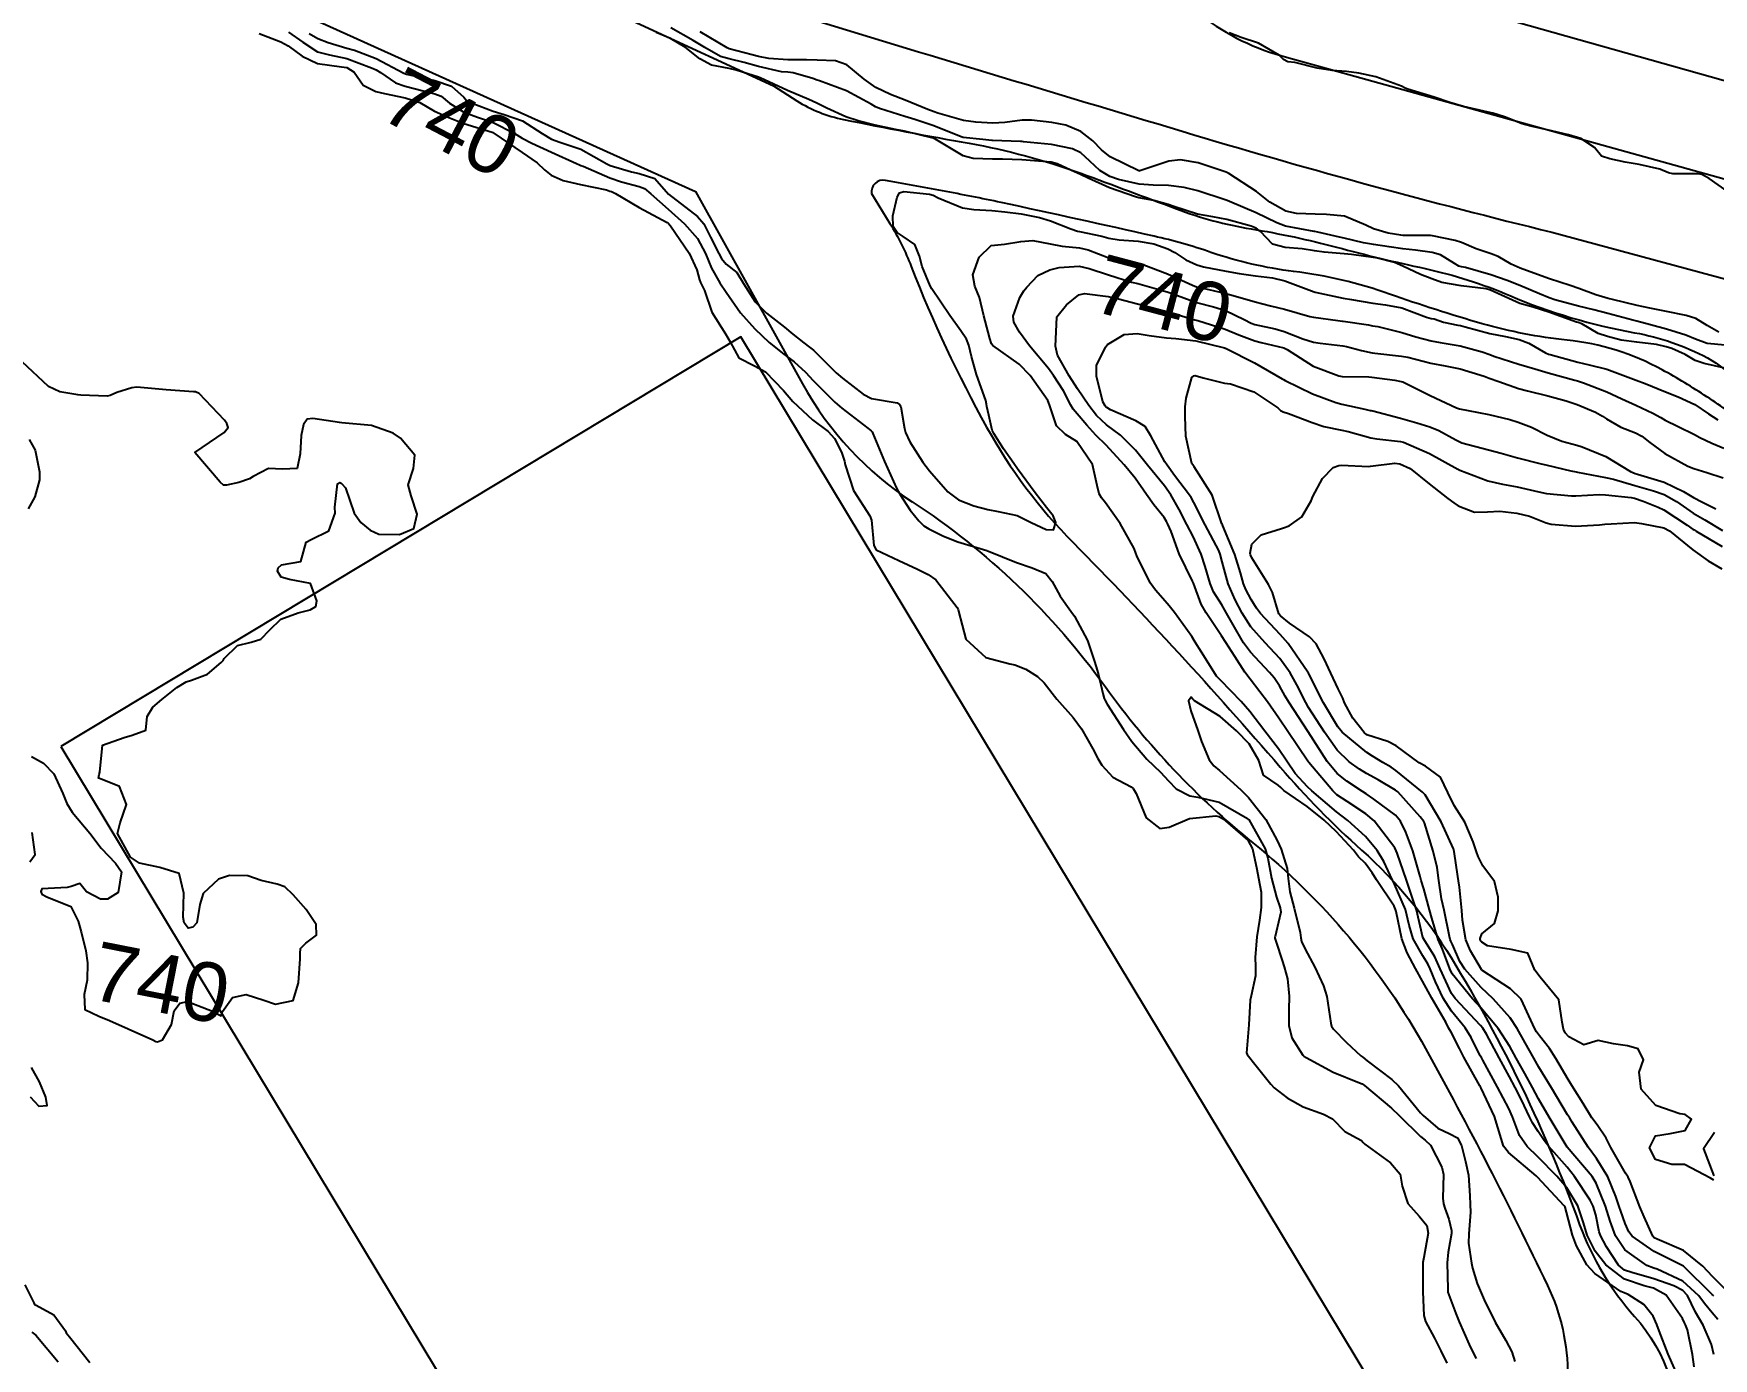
# Model space of a CAD drawing. Header units: metres. Extents: x 318500 to 325275, y 7408834 to 7428799.
# Drawn here: x 321225 to 321339.3, y 7409390.4 to 7409480.5 of the extents above; entities that cross this region are included whole.
import ezdxf
from ezdxf.enums import TextEntityAlignment as Align

# ---------------------------------------------------------------- set-up
doc = ezdxf.new("R2010")
doc.units = ezdxf.units.M
doc.header["$MEASUREMENT"] = 0
for name, color, linetype in [('Cotas', 45, 'Continuous'), ('Curvas de Nivel 1m', 11, 'Continuous'), ('Curvas de Nivel 5m', 15, 'Continuous'), ('Edificações', 30, 'Continuous'), ('Hidrografia', 140, 'Continuous'), ('Vias Primárias', 230, 'Continuous'), ('Áreas Verdes e Lazer', 93, 'Continuous')]:
    doc.layers.add(name, color=color, linetype=linetype)
doc.styles.add('ARIAL', font='arial.ttf')

msp = doc.modelspace()

# ---------------------------------------------------------------- linework, layer by layer
at = {"layer": 'Curvas de Nivel 1m', "flags": 128}
for points, elevation in [([(321242.34, 7409480.65), (321243.31, 7409479.96), (321244.32, 7409479.3), (321245.14, 7409479.11), (321246.31, 7409478.85), (321247.99, 7409478.21), (321248.3, 7409478.07), (321248.61, 7409477.89), (321249.62, 7409477.2), (321250.29, 7409476.97), (321251.5, 7409476.64), (321252.29, 7409476.44), (321252.73, 7409476.28), (321253.29, 7409475.82), (321254.27, 7409475.19), (321255.21, 7409474.85), (321256.26, 7409474.49), (321257.69, 7409473.77), (321258.25, 7409473.44), (321258.89, 7409473.1), (321260.23, 7409472.47), (321261.93, 7409471.7), (321262.13, 7409471.61), (321262.22, 7409471.58), (321262.39, 7409471.53), (321264.21, 7409470.74), (321265, 7409470.46), (321266.2, 7409470.14), (321266.56, 7409470), (321266.99, 7409469.64), (321268.18, 7409468.6), (321269.28, 7409467.61), (321270.16, 7409466.61), (321270.72, 7409465.59), (321271.13, 7409464.58), (321271.68, 7409463.58), (321272.11, 7409462.95), (321273.1, 7409461.55), (321274.07, 7409460.46), (321275.04, 7409459.53), (321276.05, 7409458.73), (321276.75, 7409458.21), (321277.52, 7409457.5), (321278.03, 7409456.93), (321279.51, 7409455.47), (321280, 7409455.05), (321281.75, 7409453.69), (321281.99, 7409453.52), (321282.03, 7409453.48), (321282.06, 7409453.44), (321282.1, 7409453.33), (321282.89, 7409451.43), (321283.72, 7409449.62), (321283.82, 7409449.41), (321283.93, 7409449.21), (321284.64, 7409448.12), (321285.23, 7409447.39), (321285.57, 7409447.05), (321285.9, 7409446.84), (321286.9, 7409446.36), (321287.89, 7409445.96), (321289.85, 7409445.37), (321289.88, 7409445.35), (321289.97, 7409445.33), (321291.87, 7409444.55), (321292.95, 7409444.2), (321293.86, 7409443.8), (321294.29, 7409443.27), (321294.84, 7409442.26), (321295.58, 7409441.25), (321295.82, 7409440.91), (321296.7, 7409439.24), (321297.19, 7409437.82), (321297.37, 7409437.23), (321297.45, 7409436.91), (321297.75, 7409435.64), (321297.84, 7409435.31), (321297.88, 7409435.22), (321298.05, 7409434.91), (321299.16, 7409433.2), (321299.71, 7409432.38), (321300.75, 7409431.18), (321301.68, 7409430.3), (321302.21, 7409429.7), (321302.74, 7409429.15), (321303.66, 7409428.68), (321304.21, 7409428.59), (321305.66, 7409428.24), (321307.59, 7409427.14), (321307.64, 7409427.1), (321307.67, 7409427.06), (321308.79, 7409425.07), (321308.98, 7409424.45), (321309.22, 7409423.07), (321309.57, 7409421.78), (321309.81, 7409421.06), (321309.85, 7409420.76), (321309.54, 7409419.4), (321309.47, 7409419.12), (321309.45, 7409419.06), (321309.46, 7409418.99), (321309.53, 7409418.72), (321309.94, 7409417.48), (321310.09, 7409417.05), (321310.32, 7409416.22), (321310.43, 7409415.05), (321310.4, 7409414.11), (321310.4, 7409413.05), (321310.61, 7409412.21), (321311.36, 7409411.03), (321311.43, 7409410.97), (321311.58, 7409410.88), (321313.41, 7409409.88), (321315.22, 7409409.16), (321315.4, 7409409.08), (321315.54, 7409408.98), (321317.38, 7409407.44), (321317.91, 7409406.94), (321319.36, 7409405.51), (321319.68, 7409405.25), (321320.05, 7409404.92), (321320.81, 7409403.42), (321320.92, 7409402.91), (321320.89, 7409401.31), (321320.92, 7409400.91), (321321.01, 7409400.63), (321321.28, 7409399.87), (321321.48, 7409399.1), (321321.48, 7409398.9), (321321.25, 7409397.63), (321321.17, 7409396.9), (321321.21, 7409395.13), (321321.23, 7409394.92), (321321.23, 7409394.9), (321321.76, 7409393.46), (321321.99, 7409392.89), (321322.68, 7409391.36), (321322.91, 7409390.87), (321323.15, 7409390.4)], 739), ([(321340.06, 7409457.77), (321338.65, 7409458.09), (321338.06, 7409458.3), (321337.37, 7409458.7), (321336.47, 7409459.11), (321336.08, 7409459.24), (321335.41, 7409459.4), (321334.08, 7409459.55), (321333.02, 7409459.69), (321332.08, 7409459.94), (321331.46, 7409460.15), (321330.34, 7409460.8), (321330.09, 7409460.88), (321329.98, 7409460.91), (321328.1, 7409461.6), (321327.02, 7409461.92), (321326.11, 7409462.17), (321324.63, 7409462.87), (321324.12, 7409463.09), (321323.84, 7409463.17), (321322.13, 7409463.38), (321320.82, 7409463.61), (321320.13, 7409463.85), (321319.36, 7409464.16), (321318.15, 7409464.73), (321317.59, 7409464.97), (321316.44, 7409465.26), (321316.15, 7409465.31), (321314.66, 7409465.51), (321314.16, 7409465.56), (321312.8, 7409465.67), (321312.16, 7409465.76), (321311.3, 7409465.91), (321310.16, 7409466), (321309.3, 7409466.21), (321308.48, 7409467.09), (321308.17, 7409467.31), (321307.83, 7409467.45), (321306.18, 7409467.89), (321305.24, 7409468.07), (321304.19, 7409468.26), (321302.58, 7409468.78), (321302.2, 7409468.91), (321301.22, 7409469.18), (321300.2, 7409469.38), (321299.98, 7409469.43), (321298.21, 7409470.04), (321296.75, 7409470.71), (321296.23, 7409470.95), (321295.57, 7409471.26), (321294.64, 7409471.68), (321294.24, 7409471.79), (321293.67, 7409471.85), (321292.24, 7409471.95), (321290.92, 7409472), (321290.24, 7409472.01), (321288.93, 7409472.04), (321288.24, 7409472.23), (321286.32, 7409473.38), (321286.25, 7409473.41), (321286.2, 7409473.43), (321284.26, 7409473.9), (321283.64, 7409474.03), (321282.26, 7409474.32), (321281.11, 7409474.61), (321280.27, 7409474.87), (321278.97, 7409475.48), (321278.28, 7409475.81), (321277.74, 7409476.05), (321276.3, 7409476.68), (321274.43, 7409477.54), (321274.31, 7409477.58), (321272.81, 7409478.06), (321272.32, 7409478.17), (321271.13, 7409478.4), (321270.32, 7409478.82), (321269.32, 7409479.61), (321268.34, 7409480.22), (321267.36, 7409480.62)], 738), ([(321340.08, 7409459.35), (321338.86, 7409459.46), (321338.08, 7409459.76), (321337.41, 7409460.03), (321336.09, 7409460.43), (321335, 7409460.73), (321334.09, 7409460.97), (321333.8, 7409461.04), (321332.1, 7409461.5), (321331.15, 7409461.74), (321330.11, 7409461.99), (321328.5, 7409462.43), (321328.12, 7409462.56), (321327.46, 7409462.83), (321326.13, 7409463.4), (321325.25, 7409463.75), (321324.14, 7409464.13), (321322.42, 7409464.62), (321322.15, 7409464.67), (321321.96, 7409464.72), (321321.67, 7409464.91), (321320.72, 7409465.49), (321320.16, 7409465.66), (321319.02, 7409465.81), (321318.16, 7409465.9), (321317.22, 7409466.03), (321316.16, 7409466.19), (321315.48, 7409466.31), (321314.17, 7409466.63), (321313.85, 7409466.69), (321312.38, 7409467.04), (321312.17, 7409467.09), (321312.12, 7409467.09), (321310.18, 7409467.44), (321309.58, 7409467.67), (321308.19, 7409468.35), (321306.36, 7409469.12), (321306.2, 7409469.19), (321306.08, 7409469.24), (321304.21, 7409469.84), (321303.29, 7409470.07), (321302.22, 7409470.22), (321301.17, 7409470.23), (321300.22, 7409470.31), (321298.82, 7409470.62), (321298.22, 7409470.83), (321297.55, 7409471.23), (321296.86, 7409471.87), (321296.24, 7409472.43), (321295.69, 7409472.71), (321294.25, 7409472.99), (321292.36, 7409473.19), (321292.25, 7409473.2), (321292.15, 7409473.2), (321290.25, 7409473.28), (321290.2, 7409473.28), (321289.59, 7409473.34), (321288.25, 7409473.47), (321288.1, 7409473.52), (321286.26, 7409474.27), (321284.96, 7409474.71), (321284.27, 7409474.91), (321282.55, 7409475.44), (321282.28, 7409475.56), (321281.98, 7409475.75), (321280.3, 7409476.66), (321278.48, 7409477.32), (321278.31, 7409477.38), (321278.01, 7409477.49), (321276.68, 7409477.88), (321276.31, 7409477.91), (321275.89, 7409477.95), (321274.32, 7409478.3), (321273.34, 7409478.58), (321272.32, 7409478.82), (321271.74, 7409478.99), (321270.66, 7409479.59), (321270.33, 7409479.8), (321269.87, 7409480.08), (321268.35, 7409480.94)], 739), ([(321243.74, 7409480.55), (321244.33, 7409480.2), (321245.04, 7409479.93), (321246.32, 7409479.55), (321246.83, 7409479.41), (321248.31, 7409478.84), (321250.18, 7409477.86), (321250.26, 7409477.82), (321250.3, 7409477.8), (321250.37, 7409477.78), (321252.3, 7409477.36), (321253.44, 7409476.97), (321254.28, 7409476.21), (321254.46, 7409475.99), (321254.84, 7409475.8), (321256.27, 7409475.26), (321257.01, 7409475.03), (321258.26, 7409474.6), (321259.6, 7409473.74), (321260.24, 7409473.36), (321260.81, 7409473.15), (321262.23, 7409472.67), (321264.01, 7409471.68), (321264.22, 7409471.58), (321265.68, 7409471.13), (321266.21, 7409471.02), (321267.26, 7409470.68), (321268.2, 7409469.62), (321270.18, 7409468.1), (321270.6, 7409467.59), (321271.05, 7409466.69), (321271.62, 7409465.58), (321271.8, 7409465.24), (321272.13, 7409464.85), (321272.85, 7409464.28), (321273.29, 7409463.55), (321274.1, 7409462.29), (321274.87, 7409461.53), (321276.08, 7409460.56), (321276.66, 7409460.1), (321277.4, 7409459.5), (321277.79, 7409459.22), (321278.06, 7409459), (321279.61, 7409457.47), (321280.03, 7409457.09), (321281.44, 7409456.02), (321282.01, 7409455.72), (321283.76, 7409455.41), (321283.91, 7409455.31), (321284.01, 7409455.14), (321284.26, 7409453.67), (321284.31, 7409453.41), (321284.62, 7409452.76), (321285.51, 7409451.39), (321285.95, 7409450.79), (321287.2, 7409449.37), (321287.92, 7409448.82), (321288.98, 7409448.41), (321289.92, 7409448.16), (321290.63, 7409448.03), (321291.91, 7409447.75), (321292.86, 7409447.29), (321293.9, 7409446.8), (321294.38, 7409446.79), (321294.55, 7409447.27), (321294.37, 7409447.73), (321293.92, 7409448.31), (321293.15, 7409449.29), (321291.95, 7409450.93), (321291.69, 7409451.3), (321290.99, 7409452.3), (321290.32, 7409453.33), (321290.22, 7409453.56), (321290, 7409454.59), (321289.85, 7409455.18), (321289.84, 7409455.33), (321289.78, 7409455.57), (321289.16, 7409457.34), (321288.82, 7409458.58), (321288.63, 7409459.35), (321288.47, 7409459.75), (321288.08, 7409460.33), (321287.33, 7409461.37), (321286.12, 7409463.18), (321286.01, 7409463.38), (321285.45, 7409464.7), (321285.27, 7409465.39), (321284.96, 7409466.2), (321284.16, 7409466.74), (321283.75, 7409467), (321283.49, 7409467.42), (321283.45, 7409468.15), (321283.75, 7409469.42), (321283.91, 7409469.71), (321284.21, 7409469.8), (321285.96, 7409469.62), (321286.2, 7409469.56), (321286.55, 7409469.38), (321288.19, 7409468.69), (321288.96, 7409468.58), (321290.19, 7409468.51), (321291.09, 7409468.41), (321292.18, 7409468.28), (321293.43, 7409468.04), (321294.18, 7409467.81), (321295.58, 7409467.26), (321296.02, 7409467.11), (321296.17, 7409467.07), (321297.69, 7409466.76), (321298.16, 7409466.63), (321298.87, 7409466.51), (321300.16, 7409466.43), (321301.22, 7409466.24), (321302.16, 7409465.9), (321302.65, 7409465.66), (321303.39, 7409465.15), (321304.14, 7409464.8), (321304.6, 7409464.68), (321306.14, 7409464.38), (321307.02, 7409464.23), (321308.13, 7409464.07), (321309.28, 7409463.93), (321310.13, 7409463.73), (321311.95, 7409463.04), (321312.12, 7409462.98), (321312.2, 7409462.96), (321314.11, 7409462.55), (321314.66, 7409462.45), (321316.11, 7409462.2), (321316.99, 7409462.09), (321318.1, 7409461.89), (321319.77, 7409461.26), (321320.09, 7409461.17), (321320.3, 7409461.13), (321320.92, 7409460.92), (321321.9, 7409460.71), (321322.09, 7409460.68), (321322.4, 7409460.59), (321324.08, 7409460.13), (321325.15, 7409459.93), (321326.08, 7409459.73), (321326.73, 7409459.49), (321327.87, 7409458.82), (321328.07, 7409458.73), (321328.19, 7409458.7), (321330.06, 7409458.19), (321330.83, 7409458.01), (321332.05, 7409457.72), (321333.68, 7409457.11), (321334.04, 7409456.96), (321334.65, 7409456.73), (321336.03, 7409456.18), (321336.9, 7409455.84), (321338.02, 7409455.31), (321338.95, 7409454.68), (321339.6, 7409454.26)], 738), ([(321340.22, 7409469.83), (321339.01, 7409470.68), (321338.5, 7409470.96), (321338.23, 7409471.01), (321336.52, 7409471), (321336.23, 7409471.06), (321335.65, 7409471.31), (321334.24, 7409471.64), (321333.28, 7409471.79), (321332.24, 7409472.02), (321331.68, 7409472.21), (321331.21, 7409472.79), (321330.26, 7409473.41), (321329.42, 7409473.66), (321328.27, 7409473.93), (321326.86, 7409474.25), (321326.27, 7409474.4), (321325.07, 7409474.87), (321324.28, 7409475.12), (321323.97, 7409475.2), (321322.29, 7409475.58), (321321.35, 7409475.86), (321320.3, 7409476.22), (321318.5, 7409476.77), (321318.31, 7409476.83), (321318.06, 7409476.96), (321316.32, 7409477.61), (321315.17, 7409477.85), (321314.32, 7409477.97), (321313.34, 7409478.04), (321312.32, 7409478.19), (321310.81, 7409478.57), (321310.33, 7409478.63), (321310.05, 7409478.79), (321309.75, 7409479.07), (321308.34, 7409479.89), (321307.17, 7409480.28), (321306.35, 7409480.6)], 741), ([(321337.99, 7409389.84), (321337.87, 7409390.68), (321337.52, 7409392.35), (321337.39, 7409392.69), (321337.33, 7409392.82), (321337.19, 7409393.12), (321336.07, 7409394.7), (321335.22, 7409395.18), (321334.59, 7409395.35), (321333.23, 7409395.8), (321331.97, 7409396.76), (321331.25, 7409397.69), (321330.69, 7409398.78), (321330.44, 7409399.62), (321330.06, 7409400.78), (321329.31, 7409402.01), (321328.63, 7409402.8), (321327.34, 7409404.11), (321326.61, 7409404.83), (321326.09, 7409405.58), (321325.61, 7409406.85), (321325.38, 7409407.4), (321324.61, 7409408.86), (321323.6, 7409410.7), (321323.5, 7409410.87), (321323.43, 7409411), (321322.8, 7409412.24), (321322.4, 7409412.89), (321321.47, 7409414.04), (321320.9, 7409414.91), (321320.38, 7409416.03), (321320.01, 7409416.92), (321319.85, 7409417.26), (321319.52, 7409417.79), (321318.87, 7409418.94), (321318.6, 7409419.88), (321318.33, 7409420.94), (321317.59, 7409422.66), (321317.45, 7409422.95), (321316.86, 7409424.22), (321316.42, 7409424.97), (321315.62, 7409425.92), (321314.42, 7409427), (321313.65, 7409427.6), (321311.96, 7409429.03), (321311.67, 7409429.29), (321310.84, 7409430.2), (321310.26, 7409431.05), (321309.7, 7409431.88), (321308.78, 7409433.07), (321307.74, 7409434.41), (321307.17, 7409435.1), (321305.76, 7409436.55), (321305.49, 7409436.83), (321305.29, 7409437.12), (321304.47, 7409438.45), (321304.04, 7409439.14), (321303.81, 7409439.52), (321302.62, 7409441.16), (321302.27, 7409441.6), (321301.84, 7409442.1), (321301.33, 7409442.67), (321300.96, 7409443.18), (321300.07, 7409445.01), (321300, 7409445.2), (321299.88, 7409445.52), (321298.93, 7409447.21), (321297.92, 7409448.61), (321297.66, 7409448.95), (321297.5, 7409449.23), (321297.37, 7409449.8), (321297.05, 7409451.23), (321295.98, 7409452.78), (321295.2, 7409453.26), (321294.59, 7409453.86), (321294.12, 7409455.28), (321294.01, 7409455.59), (321292.81, 7409457.29), (321292.05, 7409458.05), (321290.26, 7409459.33), (321290.17, 7409459.43), (321290.07, 7409459.79), (321289.75, 7409460.99), (321289.66, 7409461.34), (321289.35, 7409462.58), (321289.03, 7409463.35), (321288.91, 7409464.13), (321289.33, 7409465.34), (321290.16, 7409466.13), (321291.05, 7409466.21), (321292.16, 7409466.39), (321292.99, 7409466.46), (321294.16, 7409466.25), (321294.97, 7409466.08), (321296.16, 7409465.97), (321296.76, 7409465.84), (321298.15, 7409465.29), (321298.41, 7409465.22), (321300.15, 7409464.91), (321300.54, 7409464.8), (321302.14, 7409464.19), (321303.85, 7409463.42), (321304.12, 7409463.32), (321304.97, 7409463.13), (321306.12, 7409462.87), (321306.45, 7409462.78), (321308.11, 7409462.29), (321309.16, 7409462.02), (321310.1, 7409461.79), (321311.84, 7409461.29), (321312.09, 7409461.24), (321313.74, 7409461.02), (321314.06, 7409460.98), (321314.09, 7409460.98), (321315.82, 7409460.72), (321316.09, 7409460.67), (321316.45, 7409460.61), (321318.08, 7409460.21), (321319.04, 7409459.91), (321320.08, 7409459.63), (321320.69, 7409459.53), (321322.07, 7409459.3), (321323.55, 7409458.89), (321324.07, 7409458.7), (321324.34, 7409458.6), (321326.06, 7409458.06), (321327.15, 7409457.74), (321328.05, 7409457.47), (321329.87, 7409456.97), (321330.04, 7409456.92), (321330.44, 7409456.79), (321332.03, 7409456.17), (321333.07, 7409455.7), (321334.02, 7409455.26), (321335.16, 7409454.72), (321335.71, 7409454.42), (321336.01, 7409454.24), (321336.89, 7409453.81), (321338, 7409453.26), (321338.37, 7409453.06), (321339.18, 7409452.67), (321339.99, 7409452.33)], 739), ([(321339.59, 7409393.05), (321339.2, 7409393.5), (321338.68, 7409394.14), (321338.3, 7409394.67), (321337.22, 7409395.65), (321335.46, 7409396.48), (321335.24, 7409396.55), (321334.77, 7409396.72), (321333.26, 7409397.79), (321332.62, 7409398.75), (321332.26, 7409399.74), (321331.95, 7409400.76), (321331.31, 7409402.32), (321331.03, 7409402.77), (321329.35, 7409404.78), (321328.6, 7409406.03), (321328.12, 7409406.81), (321327.39, 7409408.06), (321326.98, 7409408.83), (321326.46, 7409409.79), (321325.88, 7409410.84), (321325.72, 7409411.13), (321325.44, 7409411.63), (321324.65, 7409412.86), (321323.47, 7409414.26), (321322.91, 7409414.88), (321321.51, 7409416.58), (321321.35, 7409416.9), (321320.85, 7409418.24), (321320.57, 7409418.91), (321320.13, 7409420.35), (321319.98, 7409420.92), (321319.58, 7409422.36), (321319.41, 7409422.93), (321319.33, 7409423.19), (321318.84, 7409424.94), (321318.36, 7409426.21), (321317.99, 7409426.95), (321317.65, 7409427.36), (321316.18, 7409428.45), (321315.67, 7409428.82), (321315.42, 7409428.98), (321314.35, 7409429.67), (321313.68, 7409430.2), (321313, 7409431.02), (321311.72, 7409433.03), (321310.4, 7409435.05), (321310.16, 7409435.46), (321309.76, 7409436.17), (321309.4, 7409436.7), (321309.09, 7409437.07), (321307.79, 7409438.46), (321307.32, 7409439.09), (321306.61, 7409440.31), (321306.16, 7409441.11), (321306.05, 7409441.32), (321305.84, 7409441.68), (321305.28, 7409442.56), (321305.04, 7409443.13), (321304.71, 7409444.28), (321304.44, 7409445.13), (321303.9, 7409446.32), (321303.47, 7409447.15), (321302.93, 7409448.17), (321302.38, 7409449.16), (321301.94, 7409449.77), (321300.78, 7409451.19), (321299.98, 7409452.2), (321298.94, 7409453.21), (321298, 7409453.92), (321297.32, 7409454.55), (321296.8, 7409455.24), (321296.03, 7409456.37), (321295.45, 7409457.26), (321294.67, 7409458.66), (321294.52, 7409459.27), (321294.55, 7409459.75), (321294.62, 7409461.27), (321295.27, 7409462.09), (321296.11, 7409462.78), (321296.49, 7409462.87), (321298.11, 7409462.66), (321298.82, 7409462.5), (321300.1, 7409462.16), (321301.49, 7409461.79), (321302.1, 7409461.63), (321303.71, 7409461.15), (321304.01, 7409461.06), (321304.09, 7409461.04), (321304.21, 7409461.02), (321306.08, 7409460.44), (321307.01, 7409460.04), (321308.08, 7409459.64), (321308.52, 7409459.53), (321310.07, 7409459.16), (321310.29, 7409459.06), (321312.05, 7409457.91), (321313.8, 7409457.25), (321314.04, 7409457.22), (321315.85, 7409457.18), (321316.04, 7409457.16), (321317.61, 7409456.96), (321318.04, 7409456.88), (321318.16, 7409456.84), (321320.02, 7409455.93), (321321.82, 7409455.09), (321322.01, 7409455.02), (321322.61, 7409454.89), (321324.01, 7409454.63), (321325.43, 7409454.28), (321326, 7409454.1), (321326.92, 7409453.76), (321327.99, 7409453.23), (321328.98, 7409452.81), (321329.99, 7409452.53), (321330.35, 7409452.43), (321331.97, 7409451.76), (321333.66, 7409450.74), (321333.96, 7409450.61), (321334.13, 7409450.57), (321335.95, 7409450.03), (321337.25, 7409449.39), (321337.93, 7409448.99), (321338.51, 7409448.68), (321339.46, 7409448.2)], 741), ([(321339.31, 7409394.66), (321339.21, 7409394.76), (321337.25, 7409396.69), (321337.22, 7409396.71), (321335.25, 7409397.68), (321333.77, 7409398.73), (321333.54, 7409399.01), (321333.28, 7409399.58), (321332.98, 7409400.43), (321332.87, 7409400.75), (321332.64, 7409401.41), (321332.11, 7409402.76), (321331.34, 7409404), (321330.77, 7409404.78), (321329.68, 7409406.48), (321329.49, 7409406.79), (321329.37, 7409406.98), (321328.28, 7409408.81), (321327.42, 7409410.22), (321327.07, 7409410.83), (321326.48, 7409411.88), (321325.94, 7409412.84), (321325.46, 7409413.58), (321324.31, 7409414.86), (321323.49, 7409415.65), (321322.38, 7409416.89), (321322.04, 7409417.42), (321321.53, 7409418.56), (321321.43, 7409418.8), (321321.39, 7409418.9), (321321.33, 7409419.1), (321320.96, 7409420.91), (321320.8, 7409421.68), (321320.61, 7409422.91), (321320.49, 7409423.81), (321320.23, 7409424.92), (321319.64, 7409426.84), (321319.59, 7409426.93), (321319.33, 7409427.25), (321317.82, 7409428.95), (321317.67, 7409429.07), (321316.47, 7409429.76), (321315.68, 7409430.2), (321315.2, 7409430.5), (321314.5, 7409431), (321313.7, 7409431.78), (321312.82, 7409433.02), (321311.74, 7409434.69), (321311.55, 7409435.03), (321310.95, 7409436.23), (321310.49, 7409437.05), (321309.78, 7409438.02), (321308.8, 7409439.08), (321307.82, 7409440.18), (321307.22, 7409441.1), (321306.75, 7409442.01), (321306.28, 7409443.11), (321305.87, 7409444.61), (321305.74, 7409445.12), (321305.64, 7409445.37), (321304.71, 7409447.13), (321303.93, 7409448.64), (321303.76, 7409448.97), (321303.64, 7409449.14), (321302.63, 7409450.48), (321302.12, 7409451.17), (321301.96, 7409451.4), (321301.01, 7409453.18), (321300.62, 7409453.81), (321300, 7409454.2), (321298.27, 7409454.95), (321298.01, 7409455.11), (321297.95, 7409455.16), (321297.9, 7409455.22), (321297.74, 7409455.5), (321297.32, 7409457.23), (321297.32, 7409457.97), (321297.92, 7409459.22), (321298.07, 7409459.38), (321299.21, 7409460.08), (321300.08, 7409460.13), (321300.89, 7409460), (321302.08, 7409459.85), (321302.71, 7409459.79), (321304.07, 7409459.63), (321306.03, 7409459.16), (321306.07, 7409459.15), (321306.09, 7409459.14), (321306.14, 7409459.12), (321308.06, 7409458.14), (321309.95, 7409457.06), (321310.04, 7409457), (321310.15, 7409456.95), (321312.02, 7409456.03), (321313.6, 7409455.44), (321314.01, 7409455.33), (321315.57, 7409454.99), (321315.94, 7409454.91), (321316.01, 7409454.89), (321316.12, 7409454.87), (321318, 7409454.37), (321319.12, 7409454.06), (321320, 7409453.78), (321320.61, 7409453.54), (321321.76, 7409452.9), (321321.99, 7409452.78), (321322.18, 7409452.7), (321323.98, 7409452.23), (321324.85, 7409451.99), (321325.97, 7409451.67), (321327.49, 7409451.3), (321327.97, 7409451.19), (321329.58, 7409450.8), (321329.96, 7409450.72), (321330.04, 7409450.7), (321331.95, 7409450.35), (321332.49, 7409450.22), (321333.95, 7409449.79), (321335.22, 7409449.44), (321335.94, 7409449.19), (321336.77, 7409448.7), (321337.92, 7409447.92), (321338.7, 7409447.46), (321339.91, 7409446.73)], 742), ([(321340.56, 7409394.64), (321339.23, 7409395.98), (321338.56, 7409396.67), (321337.26, 7409397.74), (321335.46, 7409398.51), (321335.27, 7409398.6), (321335.16, 7409398.71), (321334.59, 7409400.03), (321334.29, 7409400.72), (321333.62, 7409402.43), (321333.49, 7409402.74), (321333.32, 7409403.01), (321332.32, 7409404.76), (321331.99, 7409405.39), (321331.37, 7409406.29), (321331.02, 7409406.77), (321330.43, 7409407.74), (321329.78, 7409408.79), (321329.41, 7409409.39), (321328.58, 7409410.8), (321328.13, 7409411.5), (321327.45, 7409412.35), (321327.26, 7409412.63), (321327.15, 7409412.82), (321326.86, 7409413.42), (321326.21, 7409414.84), (321325.49, 7409415.56), (321323.54, 7409416.83), (321323.51, 7409416.86), (321322.77, 7409418.13), (321322.45, 7409418.89), (321322.21, 7409420.23), (321322.17, 7409420.89), (321322.02, 7409422.46), (321321.95, 7409422.89), (321321.9, 7409423.2), (321321.66, 7409424.9), (321321.61, 7409425.07), (321320.76, 7409426.91), (321319.67, 7409428.74), (321319.49, 7409428.93), (321317.68, 7409430.41), (321317.36, 7409430.63), (321316.8, 7409430.96), (321316.09, 7409431.37), (321315.7, 7409431.63), (321314.03, 7409433.01), (321313.73, 7409433.37), (321312.76, 7409435.02), (321311.77, 7409436.98), (321311.75, 7409437.02), (321311.74, 7409437.03), (321311.7, 7409437.1), (321310.36, 7409439.05), (321309.81, 7409439.66), (321308.48, 7409441.08), (321308.21, 7409441.46), (321307.84, 7409442.05), (321307.48, 7409442.72), (321307.32, 7409443.1), (321307.12, 7409443.85), (321306.72, 7409445.11), (321305.91, 7409447.05), (321305.88, 7409447.12), (321305.85, 7409447.18), (321305.19, 7409449.13), (321303.96, 7409451.07), (321303.91, 7409451.14), (321303.81, 7409451.29), (321303.39, 7409453.15), (321303.35, 7409454.5), (321303.36, 7409455.15), (321303.42, 7409455.75), (321303.81, 7409457.14), (321303.93, 7409457.25), (321304.04, 7409457.27), (321304.57, 7409457.13), (321306.03, 7409456.77), (321306.44, 7409456.71), (321308.03, 7409456.17), (321309.66, 7409455.07), (321309.84, 7409454.89), (321310.01, 7409454.8), (321310.38, 7409454.69), (321312, 7409454.08), (321312.79, 7409453.82), (321314, 7409453.56), (321314.45, 7409453.46), (321315.99, 7409453.05), (321316.39, 7409452.98), (321317.99, 7409452.79), (321318.2, 7409452.74), (321319.98, 7409451.98), (321321.9, 7409450.9), (321321.96, 7409450.86), (321322.03, 7409450.83), (321323.95, 7409450.11), (321324.93, 7409449.88), (321325.94, 7409449.7), (321327.41, 7409449.36), (321327.94, 7409449.26), (321329.64, 7409449.09), (321329.93, 7409449.09), (321331.52, 7409449.19), (321331.94, 7409449.17), (321333.7, 7409448.98), (321333.93, 7409448.93), (321334.51, 7409448.73), (321335.53, 7409448.32), (321335.92, 7409448.13), (321337.51, 7409447.1), (321337.91, 7409446.81), (321337.99, 7409446.77), (321338.12, 7409446.69), (321339.89, 7409445.64)], 743), ([(321339.32, 7409402.52), (321339.1, 7409402.66), (321337.33, 7409403.6), (321336.45, 7409403.59), (321335.34, 7409403.93), (321334.95, 7409404.72), (321335.36, 7409405.55), (321336.35, 7409405.71), (321337.36, 7409405.92), (321337.8, 7409406.68), (321337.37, 7409406.99), (321337.01, 7409407.05), (321335.38, 7409407.62), (321334.37, 7409408.73), (321334.25, 7409409.89), (321334.53, 7409410.72), (321334.18, 7409411.47), (321333.44, 7409411.66), (321332.49, 7409411.81), (321331.44, 7409412.03), (321330.48, 7409411.74), (321329.45, 7409412.29), (321329.21, 7409412.56), (321329.08, 7409412.8), (321328.99, 7409413.27), (321328.78, 7409414.8), (321327.5, 7409416.35), (321327.13, 7409416.83), (321326.66, 7409417.97), (321325.52, 7409418.23), (321323.92, 7409418.47), (321323.53, 7409418.72), (321323.46, 7409418.8), (321323.43, 7409418.87), (321323.42, 7409418.98), (321323.54, 7409419.3), (321324.4, 7409420), (321324.64, 7409420.86), (321324.64, 7409421.79), (321324.4, 7409422.86), (321323.6, 7409423.91), (321323.29, 7409424.56), (321323.18, 7409424.88), (321322.94, 7409425.56), (321322.37, 7409426.89), (321321.66, 7409428.03), (321321.23, 7409428.91), (321320.72, 7409429.96), (321319.69, 7409430.69), (321319.27, 7409430.93), (321317.71, 7409432.08), (321317.14, 7409432.38), (321315.72, 7409432.84), (321315.52, 7409432.98), (321314.76, 7409433.97), (321314.19, 7409435), (321314.07, 7409435.32), (321313.76, 7409435.96), (321313.27, 7409437.02), (321312.8, 7409438.01), (321312.26, 7409439.03), (321311.81, 7409439.51), (321310.44, 7409440.43), (321309.83, 7409440.92), (321309.73, 7409441.06), (321309.28, 7409442.51), (321309.01, 7409443.07), (321307.88, 7409444.88), (321307.79, 7409445.09), (321307.77, 7409445.2), (321307.89, 7409445.81), (321308.53, 7409446.45), (321309.91, 7409446.87), (321310.05, 7409446.91), (321310.42, 7409447.05), (321311.29, 7409447.67), (321311.93, 7409448.75), (321312.04, 7409449.04), (321312.69, 7409450.28), (321313.42, 7409451.02), (321313.81, 7409451.16), (321313.96, 7409451.17), (321315.84, 7409451.1), (321315.96, 7409451.11), (321317.61, 7409451.32), (321317.96, 7409451.28), (321318.66, 7409450.95), (321319.94, 7409449.91), (321321.22, 7409448.91), (321321.64, 7409448.62), (321321.93, 7409448.42), (321323.03, 7409447.99), (321323.92, 7409448.01), (321324.75, 7409448.04), (321325.92, 7409447.92), (321326.78, 7409447.7), (321327.91, 7409447.25), (321328.25, 7409447.16), (321329.91, 7409447.04), (321331.55, 7409447.13), (321331.91, 7409447.16), (321332.34, 7409447.19), (321333.92, 7409447.27), (321334.4, 7409447.22), (321335.91, 7409446.91), (321336.3, 7409446.71), (321337.89, 7409445.41), (321338.93, 7409444.67), (321339.87, 7409444.13)], 744), ([(321337.08, 7409388.74), (321336.21, 7409390.7), (321335.61, 7409392.28), (321335.45, 7409392.71), (321335.2, 7409393.27), (321334.55, 7409394.06), (321333.48, 7409394.74), (321333.21, 7409394.86), (321332.99, 7409394.96), (321331.23, 7409396.19), (321330.68, 7409396.78), (321329.98, 7409398.06), (321329.7, 7409398.79), (321329.29, 7409400.36), (321329.2, 7409400.7), (321329.14, 7409400.79), (321327.32, 7409402.73), (321327.22, 7409402.82), (321325.34, 7409404.41), (321325, 7409404.85), (321324.85, 7409405.36), (321324.4, 7409406.86), (321323.48, 7409408.79), (321323.44, 7409408.87), (321323.4, 7409408.94), (321322.32, 7409410.89), (321322.02, 7409411.48), (321321.45, 7409412.6), (321321.33, 7409412.78), (321321.27, 7409412.9), (321321.09, 7409413.27), (321320.13, 7409414.92), (321319.5, 7409416.06), (321319.01, 7409416.94), (321318.46, 7409418), (321318.09, 7409418.94), (321317.71, 7409420.8), (321317.67, 7409420.95), (321317.56, 7409421.17), (321316.36, 7409422.97), (321316.08, 7409423.45), (321315.6, 7409424.1), (321315.15, 7409424.53), (321314.8, 7409424.99), (321313.63, 7409426.25), (321312.8, 7409427.02), (321311.65, 7409427.95), (321310.06, 7409429.05), (321309.86, 7409429.24), (321309.67, 7409429.41), (321308.68, 7409430.08), (321308.36, 7409431.08), (321307.71, 7409432.23), (321306.84, 7409433.1), (321305.73, 7409434.09), (321303.99, 7409435.14), (321303.87, 7409435.26), (321303.75, 7409435.39), (321303.58, 7409435.14), (321303.74, 7409434.46), (321304.2, 7409433.13), (321304.47, 7409432.37), (321304.98, 7409431.12), (321305.3, 7409430.73), (321305.68, 7409430.41), (321307.14, 7409429.1), (321307.66, 7409428.57), (321308.83, 7409427.07), (321309.62, 7409425.65), (321309.89, 7409425.06), (321310.28, 7409423.73), (321310.35, 7409423.05), (321310.47, 7409422.16), (321310.76, 7409421.04), (321311.18, 7409419.39), (321311.22, 7409419.03), (321311.27, 7409418.78), (321311.52, 7409418.25), (321312.17, 7409417.02), (321312.75, 7409415.76), (321312.98, 7409415.02), (321313.26, 7409413.21), (321313.31, 7409413.01), (321313.45, 7409412.8), (321314.33, 7409411.89), (321315.31, 7409410.98), (321315.43, 7409410.89), (321315.74, 7409410.66), (321317.41, 7409409.38), (321317.86, 7409408.95), (321319.37, 7409407.12), (321319.54, 7409406.93), (321320.53, 7409406.08), (321321.36, 7409405.68), (321321.88, 7409405.42), (321322.15, 7409404.89), (321322.43, 7409403.79), (321322.62, 7409402.88), (321322.72, 7409401.46), (321322.75, 7409400.88), (321322.77, 7409400.36), (321322.65, 7409398.88), (321322.62, 7409398.24), (321322.83, 7409396.88), (321322.9, 7409396.54), (321323.22, 7409395.51), (321323.48, 7409394.87), (321323.69, 7409394.38), (321324.45, 7409392.86), (321325.17, 7409391.62), (321325.58, 7409390.84), (321325.79, 7409390.2)], 738), ([(321339.36, 7409405.77), (321338.61, 7409404.67), (321339.32, 7409402.83)], 744), ([(321224.4, 7409395.4), (321225.01, 7409394.18), (321225.07, 7409394.08), (321225.18, 7409394.02), (321226.38, 7409393.37), (321227.16, 7409392.27), (321227.22, 7409392.15), (321227.43, 7409391.87), (321228.82, 7409390.13)], 741), ([(321224.88, 7409392.18), (321225.16, 7409391.99), (321226.67, 7409390.16)], 742)]:
    msp.add_lwpolyline(points, dxfattribs=dict(at, elevation=elevation))
at = {"layer": 'Curvas de Nivel 5m', "elevation": 740, "flags": 128}
for points in [[(321339.65, 7409460.23), (321338.87, 7409460.68), (321338.1, 7409461.16), (321337.44, 7409461.36), (321336.1, 7409461.63), (321334.97, 7409461.87), (321334.11, 7409462.05), (321332.43, 7409462.45), (321332.12, 7409462.53), (321331.28, 7409462.78), (321330.13, 7409463.19), (321329.54, 7409463.4), (321328.14, 7409463.86), (321326.57, 7409464.42), (321326.15, 7409464.58), (321325.53, 7409464.86), (321324.65, 7409465.37), (321324.16, 7409465.57), (321323.15, 7409465.9), (321322.16, 7409466.32), (321321.73, 7409466.47), (321320.17, 7409466.79), (321320.04, 7409466.8), (321318.17, 7409466.81), (321318.03, 7409466.82), (321317.16, 7409466.97), (321316.17, 7409467.26), (321315.64, 7409467.52), (321314.19, 7409468.13), (321312.97, 7409468.24), (321312.19, 7409468.26), (321310.93, 7409468.31), (321310.19, 7409468.47), (321309.11, 7409469.08), (321308.21, 7409469.79), (321306.32, 7409471.02), (321306.23, 7409471.07), (321306.13, 7409471.12), (321304.24, 7409471.76), (321303.04, 7409471.96), (321302.24, 7409471.87), (321300.27, 7409471.2), (321300.24, 7409471.19), (321300.2, 7409471.2), (321298.24, 7409472.15), (321297.65, 7409472.63), (321297.07, 7409473.24), (321296.26, 7409473.89), (321295.22, 7409474.31), (321294.27, 7409474.49), (321292.9, 7409474.66), (321292.27, 7409474.65), (321291.09, 7409474.5), (321290.27, 7409474.46), (321289.11, 7409474.51), (321288.27, 7409474.63), (321286.52, 7409475.13), (321286.28, 7409475.22), (321285.83, 7409475.39), (321284.29, 7409476.02), (321283.31, 7409476.41), (321282.3, 7409476.88), (321281.52, 7409477.45), (321280.32, 7409478.43), (321279.55, 7409478.69), (321278.32, 7409478.74), (321277.59, 7409478.77), (321276.32, 7409478.77), (321275.02, 7409478.84), (321274.32, 7409478.98), (321273.88, 7409479.1), (321272.33, 7409479.5), (321272.28, 7409479.52), (321272.18, 7409479.57), (321270.35, 7409480.66)], [(321240.34, 7409480.55), (321241.81, 7409479.98), (321242.33, 7409479.72), (321243.26, 7409479.01), (321244.31, 7409478.5), (321245.94, 7409478.29), (321246.3, 7409478.23), (321246.8, 7409477.91), (321247.43, 7409477.04), (321248.29, 7409476.61), (321248.87, 7409476.47), (321250.28, 7409476.18), (321251.27, 7409475.85), (321252.27, 7409475.27), (321253.26, 7409474.83), (321254.26, 7409474.43), (321256.2, 7409473.83), (321256.25, 7409473.81), (321256.31, 7409473.78), (321258.23, 7409472.45), (321259.25, 7409471.74), (321259.76, 7409471.28), (321260.21, 7409470.92), (321261.03, 7409470.54), (321262.21, 7409470.28), (321263.98, 7409469.91), (321264.2, 7409469.83), (321264.31, 7409469.79), (321264.59, 7409469.67), (321266.19, 7409468.71), (321268.11, 7409467.68), (321268.17, 7409467.64), (321268.19, 7409467.62), (321268.33, 7409467.46), (321269.6, 7409465.61), (321270.13, 7409464.46), (321270.31, 7409463.78), (321270.37, 7409463.6), (321270.64, 7409463.06), (321271.14, 7409461.58), (321272.07, 7409460.12), (321272.39, 7409459.57), (321272.98, 7409458.49), (321274.04, 7409457.93), (321274.8, 7409457.53), (321276.02, 7409456.25), (321276.65, 7409455.51), (321277.99, 7409454.27), (321279.05, 7409453.47), (321279.5, 7409453), (321279.97, 7409452.07), (321280.16, 7409451.46), (321280.21, 7409451.2), (321280.79, 7409449.45), (321281.9, 7409447.73), (321282.01, 7409447.44), (321282.17, 7409445.72), (321282.33, 7409445.43), (321283.87, 7409444.7), (321285.14, 7409444.11), (321285.86, 7409443.74), (321286.38, 7409443.37), (321287.83, 7409441.49), (321287.88, 7409441.41), (321287.91, 7409441.36), (321287.93, 7409441.25), (321288.42, 7409439.35), (321289.78, 7409438.1), (321291.42, 7409437.66), (321291.77, 7409437.6), (321292.5, 7409437.29), (321293.3, 7409436.81), (321293.76, 7409436.36), (321294.61, 7409435.26), (321295.73, 7409434), (321296.3, 7409433.24), (321297.06, 7409431.87), (321297.41, 7409431.22), (321297.68, 7409430.77), (321298.43, 7409429.96), (321299.67, 7409429.29), (321299.8, 7409429.19), (321300.02, 7409428.83), (321300.69, 7409427.18), (321301.63, 7409426.45), (321302.25, 7409426.54), (321303.64, 7409427.14), (321305.43, 7409427.32), (321305.64, 7409427.28), (321305.93, 7409427.11), (321307.62, 7409425.66), (321307.94, 7409425.08), (321308.22, 7409423.7), (321308.33, 7409423.08), (321308.52, 7409422.13), (321308.53, 7409421.08), (321308.4, 7409420.22), (321308.23, 7409419.08), (321308.11, 7409417.67), (321308.14, 7409417.08), (321308.14, 7409416.44), (321307.83, 7409415.08), (321307.78, 7409414.78), (321307.67, 7409413.09), (321307.53, 7409411.19), (321307.56, 7409411.09), (321308.19, 7409410.31), (321309.17, 7409409.06), (321309.4, 7409408.82), (321310.29, 7409408.14), (321311.38, 7409407.53), (321312.76, 7409407.02), (321313.37, 7409406.7), (321314.21, 7409405.85), (321315.35, 7409405.22), (321315.46, 7409405.09), (321315.58, 7409404.98), (321317.33, 7409403.71), (321317.97, 7409402.94), (321318.12, 7409402.13), (321318.51, 7409400.94), (321319.28, 7409400.08), (321319.79, 7409399.44), (321319.89, 7409398.92), (321319.58, 7409397.26), (321319.52, 7409396.93), (321319.51, 7409396.65), (321319.51, 7409394.93), (321319.59, 7409393.32), (321319.7, 7409392.92), (321320.32, 7409391.77), (321320.75, 7409390.91), (321321.15, 7409390.07)], [(321339.33, 7409390.66), (321339.17, 7409391.34), (321338.59, 7409392.67), (321338.08, 7409393.55), (321337.52, 7409394.69), (321337.21, 7409395.02), (321336.59, 7409395.33), (321335.23, 7409395.82), (321333.73, 7409396.24), (321333.24, 7409396.41), (321332.83, 7409396.75), (321332.02, 7409398), (321331.6, 7409398.77), (321331.52, 7409399.01), (321331.28, 7409400.18), (321331.1, 7409400.77), (321330.91, 7409401.16), (321329.83, 7409402.78), (321329.33, 7409403.41), (321328.1, 7409404.81), (321327.78, 7409405.24), (321327.36, 7409405.84), (321326.97, 7409406.43), (321326.78, 7409406.83), (321326.24, 7409407.99), (321325.8, 7409408.84), (321325.41, 7409409.57), (321324.71, 7409410.86), (321323.85, 7409412.46), (321323.61, 7409412.87), (321323.45, 7409413.06), (321321.72, 7409414.9), (321321.48, 7409415.23), (321320.71, 7409416.91), (321320.33, 7409417.73), (321319.58, 7409418.93), (321319.53, 7409419.05), (321319.08, 7409420.93), (321318.85, 7409421.66), (321318.4, 7409422.94), (321317.77, 7409424.79), (321317.71, 7409424.95), (321317.61, 7409425.14), (321316.2, 7409426.97), (321315.65, 7409427.45), (321314.37, 7409428.29), (321313.67, 7409428.76), (321313.4, 7409429.01), (321311.76, 7409430.96), (321311.7, 7409431.03), (321311.69, 7409431.05), (321310.34, 7409433.05), (321309.73, 7409433.96), (321308.94, 7409435.07), (321308.43, 7409435.76), (321307.77, 7409436.61), (321307.42, 7409437.09), (321306.73, 7409438.16), (321306.11, 7409439.11), (321305.81, 7409439.57), (321304.77, 7409441.13), (321304.43, 7409441.73), (321303.91, 7409443.14), (321303.85, 7409443.28), (321302.94, 7409445.15), (321302.4, 7409446.67), (321302.18, 7409447.17), (321302.09, 7409447.34), (321301.91, 7409447.61), (321301.21, 7409448.47), (321300.72, 7409449.19), (321299.95, 7409450.3), (321299.21, 7409451.21), (321297.98, 7409452.53), (321297.28, 7409453.23), (321296.67, 7409453.91), (321296, 7409454.67), (321295.73, 7409454.98), (321295.57, 7409455.26), (321295.06, 7409456.23), (321294.4, 7409457.27), (321294.05, 7409457.75), (321292.75, 7409459.29), (321292.08, 7409460.22), (321291.69, 7409460.91), (321291.64, 7409461.31), (321292.11, 7409462.59), (321292.38, 7409463.04), (321292.57, 7409463.3), (321293.33, 7409464.09), (321294.14, 7409464.47), (321294.78, 7409464.63), (321296.14, 7409464.71), (321296.81, 7409464.57), (321298.13, 7409464.12), (321299.69, 7409463.64), (321300.12, 7409463.53), (321301.4, 7409463.18), (321302.12, 7409462.98), (321302.4, 7409462.88), (321304.11, 7409462.25), (321305.28, 7409461.95), (321306.1, 7409461.71), (321307.36, 7409461.1), (321307.83, 7409460.84), (321308.09, 7409460.75), (321309.47, 7409460.46), (321310.08, 7409460.28), (321311.35, 7409459.77), (321312.08, 7409459.55), (321312.53, 7409459.49), (321314.07, 7409459.29), (321314.32, 7409459.25), (321315.35, 7409458.99), (321316.07, 7409458.82), (321316.25, 7409458.79), (321318.06, 7409458.6), (321318.5, 7409458.52), (321320.06, 7409458.11), (321321.04, 7409457.93), (321322.05, 7409457.74), (321323.69, 7409457.23), (321324.04, 7409457.11), (321324.7, 7409456.87), (321326.03, 7409456.4), (321326.64, 7409456.23), (321328.03, 7409455.9), (321329.28, 7409455.55), (321330.02, 7409455.31), (321331.26, 7409454.78), (321331.75, 7409454.51), (321332.01, 7409454.33), (321333, 7409453.76), (321334, 7409453.37), (321334.42, 7409453.16), (321334.97, 7409452.73), (321335.98, 7409451.98), (321337.55, 7409451.11), (321337.96, 7409450.95), (321338.84, 7409450.68), (321339.95, 7409450.32)], [(321224.85, 7409431.36), (321225.67, 7409430.91), (321226.37, 7409430.17), (321226.98, 7409428.84), (321227.27, 7409428.16), (321227.63, 7409427.56), (321228.83, 7409426.14), (321229.6, 7409425.13), (321230.58, 7409424.11), (321230.99, 7409423.52), (321230.76, 7409422.11), (321230.02, 7409421.66), (321229.55, 7409421.66), (321228.59, 7409422.14), (321228.14, 7409422.72), (321227.56, 7409422.52), (321227.28, 7409422.45), (321225.56, 7409422.36), (321225.48, 7409422.18), (321225.56, 7409421.98), (321225.91, 7409421.82), (321227.54, 7409421.16), (321228.03, 7409420.15), (321228.24, 7409419.43), (321228.56, 7409418.14), (321228.66, 7409417.31), (321228.65, 7409416.14), (321228.44, 7409415.17), (321228.49, 7409414.14), (321229.44, 7409413.68), (321230.16, 7409413.4), (321231.43, 7409412.83), (321233.1, 7409412.08), (321233.31, 7409411.97), (321233.42, 7409411.95), (321233.77, 7409412.07), (321234.38, 7409413.12), (321234.57, 7409414.06), (321234.94, 7409414.57), (321235.46, 7409414.68), (321237.18, 7409414.02), (321237.45, 7409413.86), (321237.75, 7409413.72), (321237.85, 7409414.01), (321238.52, 7409414.95), (321239.47, 7409415.16), (321240.67, 7409414.77), (321241.46, 7409414.5), (321242.65, 7409414.76), (321243.03, 7409415.95), (321243.13, 7409417.58), (321243.14, 7409417.95), (321243.16, 7409418.29), (321243.51, 7409418.66), (321244.25, 7409419.2), (321244.23, 7409419.93), (321243.55, 7409420.95), (321242.66, 7409421.95), (321242.1, 7409422.49), (321241.57, 7409422.68), (321240.49, 7409422.91), (321239.57, 7409423.23), (321238.32, 7409423.27), (321237.57, 7409423), (321236.53, 7409422.04), (321236.31, 7409421.28), (321236.11, 7409420.04), (321235.83, 7409419.74), (321235.52, 7409419.67), (321235.25, 7409420.05), (321235.17, 7409420.42), (321235.22, 7409422.06), (321234.91, 7409423.39), (321233.58, 7409423.81), (321232.2, 7409424.09), (321231.59, 7409424.5), (321230.71, 7409426.11), (321230.89, 7409426.84), (321231.33, 7409428.1), (321230.85, 7409429.31), (321229.66, 7409429.8), (321229.41, 7409429.88), (321229.46, 7409430.13), (321229.51, 7409430.29), (321229.69, 7409432.13), (321231.17, 7409432.64), (321231.7, 7409432.81), (321232.64, 7409433.15), (321232.73, 7409434.09), (321233.1, 7409434.71), (321233.73, 7409435.24), (321234.75, 7409436.06), (321235.38, 7409436.43), (321235.75, 7409436.55), (321236.84, 7409436.95), (321237.77, 7409437.76), (321237.89, 7409437.9), (321237.97, 7409438.02), (321238.88, 7409438.91), (321239.79, 7409439.14), (321240.45, 7409439.33), (321241.08, 7409439.98), (321241.81, 7409440.7), (321243, 7409441.14), (321243.81, 7409441.34), (321244.19, 7409441.56), (321244.26, 7409441.94), (321243.84, 7409443.12), (321242.4, 7409443.41), (321241.84, 7409443.57), (321241.59, 7409443.97), (321241.63, 7409444.2), (321241.86, 7409444.4), (321243.19, 7409444.62), (321243.55, 7409445.95), (321243.88, 7409446.12), (321245.09, 7409446.72), (321245.52, 7409447.92), (321245.5, 7409448.33), (321245.67, 7409449.92), (321245.84, 7409450.01), (321245.93, 7409449.96), (321245.98, 7409449.92), (321246.22, 7409449.63), (321246.8, 7409447.91), (321247.27, 7409447.27), (321247.89, 7409446.75), (321248.49, 7409446.49), (321249.89, 7409446.47), (321250.86, 7409446.88), (321251.09, 7409447.85), (321250.68, 7409449.09), (321250.49, 7409449.85), (321250.85, 7409450.95), (321250.93, 7409451.85), (321249.97, 7409453.02), (321249.46, 7409453.35), (321247.98, 7409453.89), (321245.98, 7409454.06), (321245.82, 7409454.08), (321243.99, 7409454.36), (321243.61, 7409454.32), (321243.37, 7409453.95), (321243.21, 7409453.19), (321243.14, 7409451.95), (321242.94, 7409450.96), (321241.94, 7409450.91), (321240.97, 7409450.95), (321239.94, 7409450.42), (321239.68, 7409450.25), (321238.96, 7409450.01), (321238.13, 7409449.81), (321237.93, 7409449.83), (321237.7, 7409450.02), (321235.96, 7409452.05), (321237.97, 7409453.4), (321238.24, 7409453.75), (321238.14, 7409454.02), (321237.98, 7409454.25), (321236.27, 7409456.05), (321236.01, 7409456.16), (321235.88, 7409456.18), (321234.01, 7409456.31), (321233.76, 7409456.33), (321232.02, 7409456.48), (321231.68, 7409456.44), (321230.67, 7409456.12), (321230.21, 7409455.92), (321230.01, 7409455.88), (321228.22, 7409455.94), (321228.01, 7409455.96), (321226.79, 7409456.17), (321226.02, 7409456.54), (321224.21, 7409458.21)], [(321224.7, 7409452.93), (321225.1, 7409452.19), (321225.4, 7409450.73), (321225.39, 7409450.19), (321225.08, 7409449.03), (321224.63, 7409448.2)], [(321224.75, 7409424.19), (321225.1, 7409424.68), (321224.89, 7409426.19)], [(321224.76, 7409408.19), (321225.36, 7409407.57), (321225.93, 7409407.61), (321225.84, 7409408.17), (321225.39, 7409409.22), (321224.85, 7409410.19)]]:
    msp.add_lwpolyline(points, dxfattribs=at)
at = {"layer": 'Edificações'}
msp.add_lwpolyline([(321311.95, 7409485.29), (321344.06, 7409476.22), (321350, 7409496.99)], dxfattribs=at)
at = {"layer": 'Hidrografia'}
for points in [[(321239.14, 7409493.71), (321275.34, 7409476.99), (321276.93, 7409475.97, 0.092055), (321280.11, 7409474.7, 0.00544), (321288.65, 7409473.08, -0.04299), (321296.24, 7409471.04, -0.003544), (321302.76, 7409468.62, 0.050093), (321307.83, 7409467.26, -0.024173), (321313.65, 7409466.01, 0.011395), (321319.67, 7409464.56, -0.047648), (321325.44, 7409462.72, 0.056869), (321333.93, 7409460.19, -0.077758), (321338.88, 7409458.48, -0.098608), (321341.01, 7409456.74, 0.098195)], [(321240.73, 7409483.05), (321270.04, 7409469.81), (321277.31, 7409456.72, 0.121649), (321284.77, 7409448.69, -0.092251), (321297.93, 7409436.09, 0.067155), (321307.95, 7409425.49, -0.096826), (321319.7, 7409411.49, -0.014655), (321328, 7409395.37, -0.115205), (321329.37, 7409389.19, -0.043645), (321327.39, 7409369.39, -0.002084), (321324.69, 7409355.41, 0.079248), (321323.76, 7409330.19, 0.111731), (321328.41, 7409317.2, -0.074605), (321331.7, 7409309.77, -0.075616), (321333.17, 7409297.33, 0.081123), (321334.52, 7409286.89, -0.096771), (321334.99, 7409282.06, 0.076756), (321336.02, 7409264.37, -0.01267), (321341.29, 7409236.3, 0.047141)], [(321341.76, 7409453.78, 0.016777), (321338.85, 7409455.83, 0.019389), (321335.8, 7409457.67, 0.100574), (321329.33, 7409459.69, -0.044111), (321323.56, 7409460.8, -0.015757), (321317.26, 7409462.82, 0.055018), (321310.73, 7409464.36, -0.052341), (321305.1, 7409465.66, 0.027461), (321301.23, 7409466.76, 0.00217), (321290.83, 7409469.05, 0.007598), (321286.84, 7409469.84), (321283.34, 7409470.49), (321282.95, 7409470.56, 0.514108), (321282.01, 7409469.66), (321283.26, 7409467.63, -0.045609), (321284.71, 7409464.7, 0.034339), (321289.84, 7409453.77, 0.06809), (321295.73, 7409445.91, -0.017329), (321309.82, 7409430.63, 0.032766), (321315.35, 7409424.99, -0.073165), (321321.44, 7409417.68, -0.050031), (321330.19, 7409399.5, 0.096022), (321333.93, 7409393.26, -0.213971), (321336.81, 7409384.3, -0.054429)]]:
    msp.add_lwpolyline(points, format="xyb", dxfattribs=at)
at = {"layer": 'Vias Primárias'}
for points in [[(321365.33, 7409525.47), (321338.89, 7409509.8), (321306.08, 7409488.75, 0.019196), (321303.7, 7409487.1, 0.182595), (321302.92, 7409485.86, 0.287043), (321304.46, 7409481.76, 0.100471), (321310.25, 7409478.94), (321346.31, 7409468.92), (321383.86, 7409458.46), (321418.35, 7409448.61)], [(321277.86, 7409481.54, 0.000973), (321303.95, 7409473.66, 0.012631), (321328.3, 7409467.03), (321361.97, 7409457.94)]]:
    msp.add_lwpolyline(points, format="xyb", dxfattribs=at)
at = {"layer": 'Áreas Verdes e Lazer'}
msp.add_lwpolyline([(321226.85, 7409432.04), (321278.05, 7409347.09), (321324.31, 7409374.97), (321273.11, 7409459.92)], close=True, dxfattribs=at)

# ---------------------------------------------------------------- texts
at = {"layer": 'Cotas', "style": 'ARIAL'}
for rotation, p in [(332.3715, (321253.42, 7409474.49, 740)), (345.1811, (321301.86, 7409462.47, 740)), (348.8882, (321233.65, 7409415.96, 740))]:
    msp.add_text('740', height=4, rotation=rotation, dxfattribs=at).set_placement(p, align=Align.MIDDLE_CENTER)

doc.saveas('drawing.dxf')
